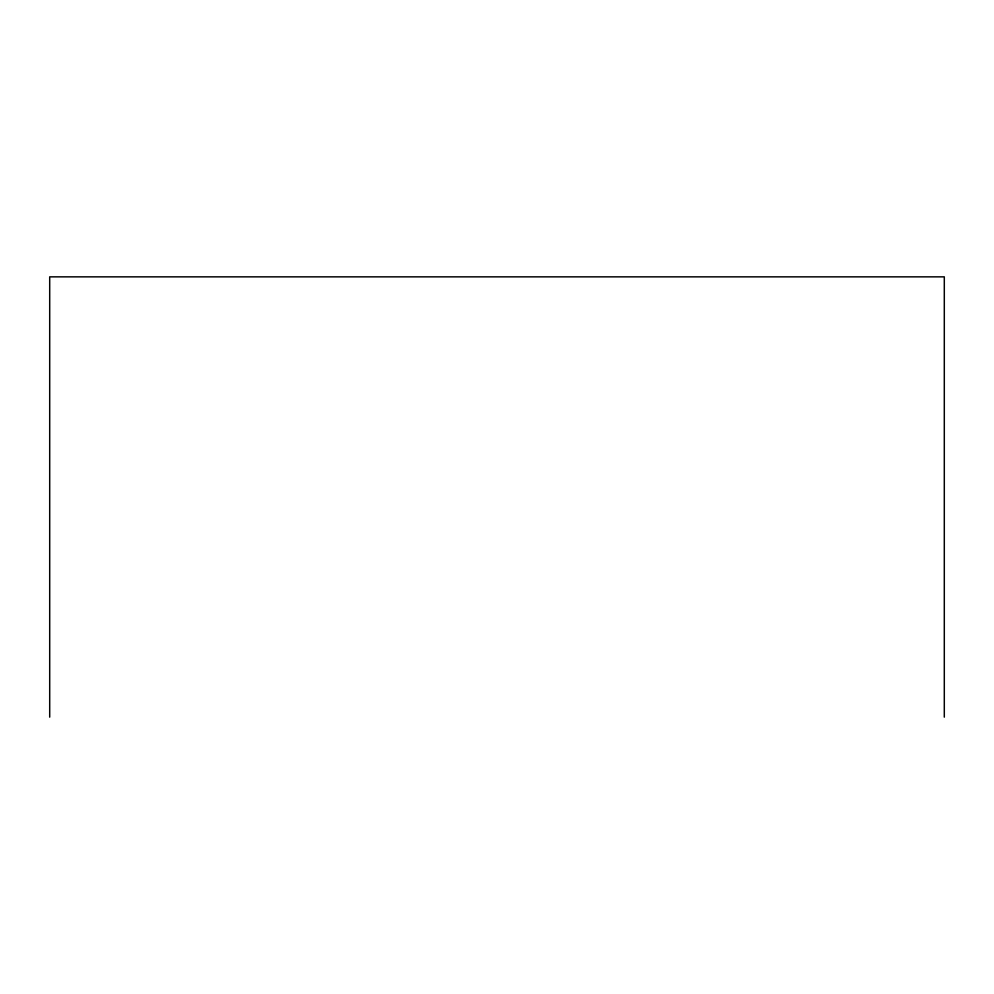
<?xml version="1.0" encoding="UTF-8"?>
<svg xmlns="http://www.w3.org/2000/svg" width="994" height="994" viewBox="0 0 994 994"><rect width="100%" height="100%" fill="white"/><g stroke="black" fill="none" stroke-linecap="round" stroke-linejoin="round"><path stroke-width="1.49" d="M944.3 717.146L944.3 276.854L49.7 276.854L49.7 717.146"/></g></svg>
